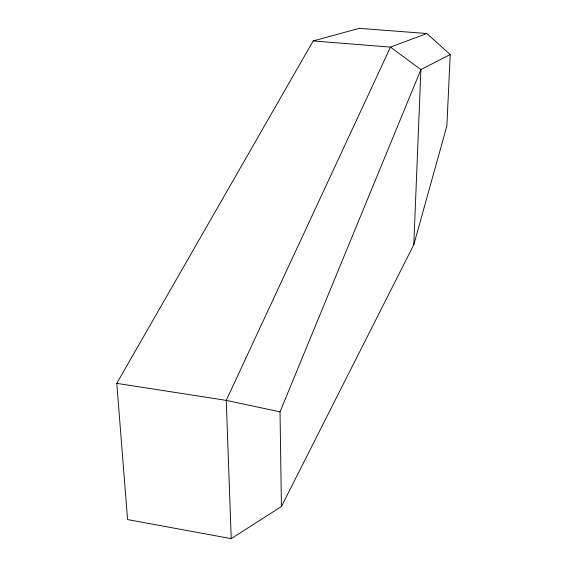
<?xml version="1.0" encoding="UTF-8"?>
<svg xmlns="http://www.w3.org/2000/svg" width="567" height="567" viewBox="0 0 567 567"><rect width="100%" height="100%" fill="white"/><g stroke="black" fill="none" stroke-linecap="round" stroke-linejoin="round"><path stroke-width="0.85" d="M413.79 244.746L420.898 69.613L390.493 47.111L313.182 40.937L116.781 383.349L127.582 519.578L231.23 538.65L281.409 506.529L413.79 244.746L446.867 125.931L450.219 54.524L426.838 33.524L359.28 28.35L313.182 40.937M281.409 506.529L280.027 411.855L420.898 69.613L450.219 54.524M426.838 33.524L390.493 47.111L226.247 400.38L231.23 538.65M116.781 383.349L226.247 400.38L280.027 411.855"/></g></svg>
